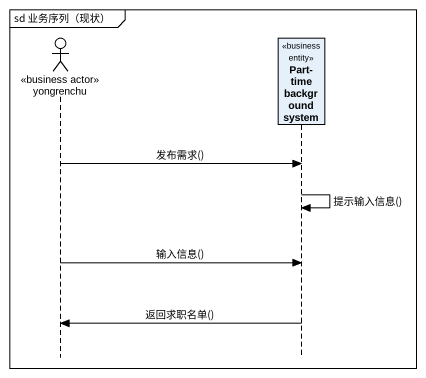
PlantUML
@startuml
mainframe sd 业务序列（现状）
hide footbox
actor yongrenchu <<business actor>>
participant "Part-time background system" as Part_time_background_system <<business entity>>

yongrenchu -> Part_time_background_system : 发布需求()
Part_time_background_system -> Part_time_background_system : 提示输入信息()
yongrenchu -> Part_time_background_system : 输入信息()
Part_time_background_system -> yongrenchu : 返回求职名单()
@enduml
